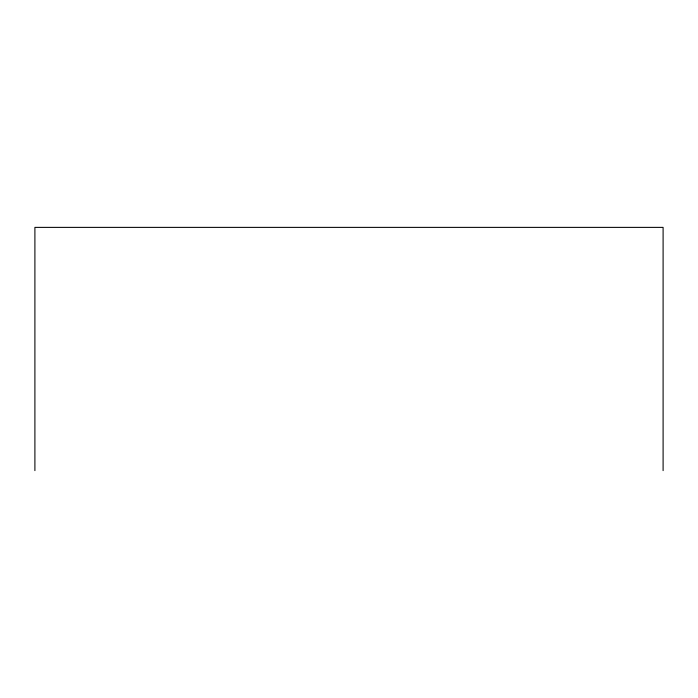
<?xml version="1.0" encoding="UTF-8"?>
<svg xmlns="http://www.w3.org/2000/svg" width="698" height="698" viewBox="0 0 698 698"><rect width="100%" height="100%" fill="white"/><g stroke="black" fill="none" stroke-linecap="round" stroke-linejoin="round"><path stroke-width="1.05" d="M663.1 470.618L663.1 227.382L34.9 227.382L34.9 470.618"/></g></svg>
